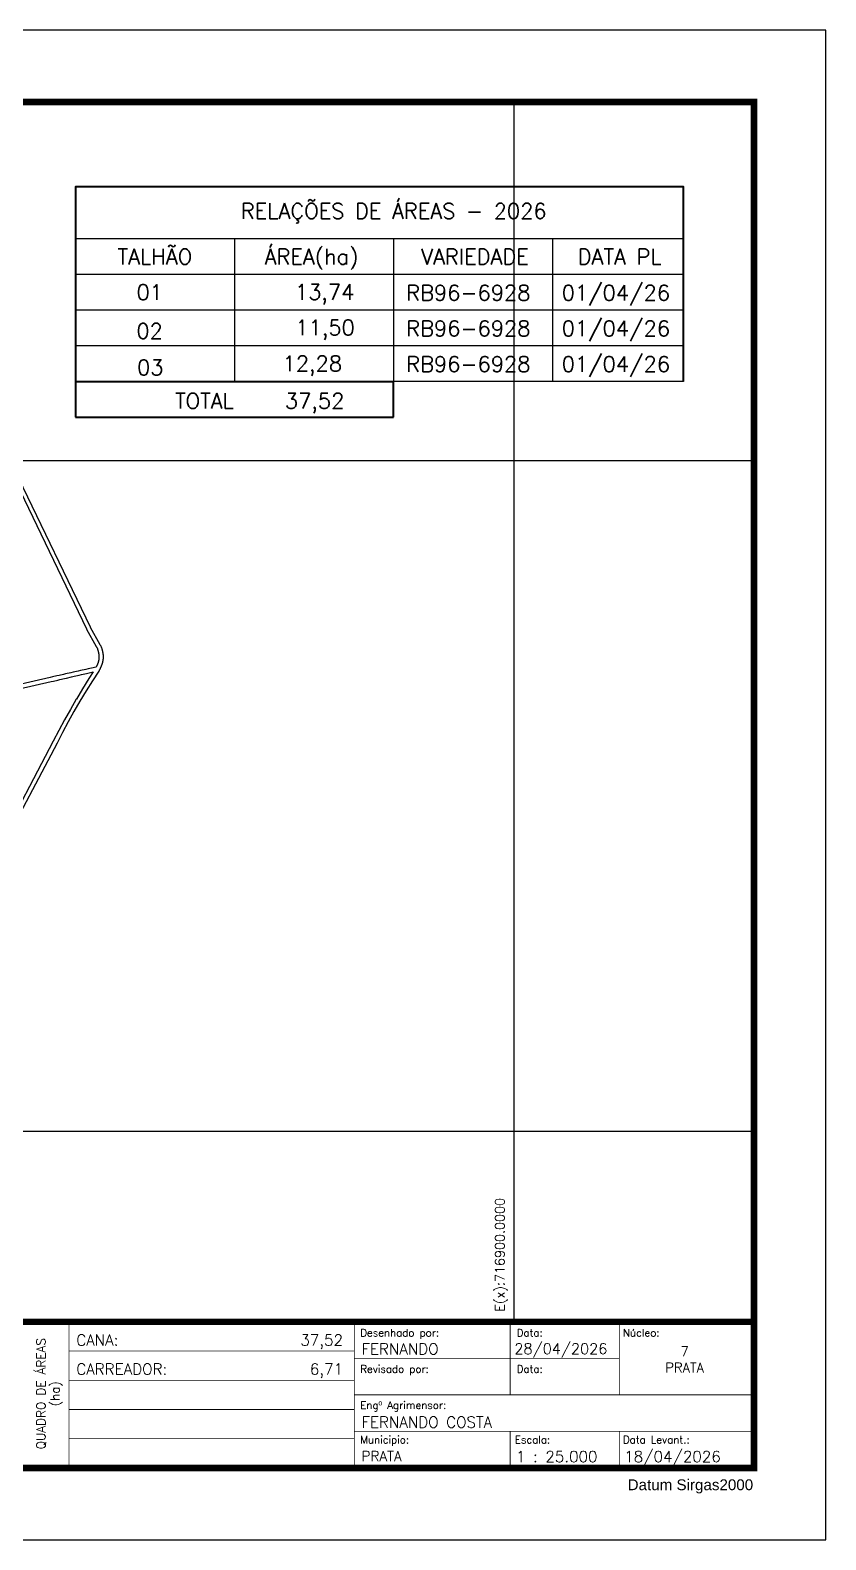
# Model space of a CAD drawing. Extents: x 714725 to 717272, y 7846712 to 7848513.
# Drawn here: x 716323 to 717272, y 7846712 to 7848513 of the extents above; entities that cross this region are included whole.
import ezdxf
from ezdxf.enums import TextEntityAlignment as Align

# ---------------------------------------------------------------- set-up
doc = ezdxf.new("R2010")
doc.units = 0
doc.linetypes.add('CONTINUO', pattern=[0])
doc.linetypes.add('LIN0', pattern=[0])
for name, color, linetype in [('011400xxxx', 1, 'Continuous'), ('011400xxxx001', 5, 'Continuous'), ('011400xxxx002', 5, 'Continuous'), ('Legenda', 7, 'Continuous'), ('MALHA', 8, 'CONTINUO'), ('MARGEM', 7, 'CONTINUO'), ('Margen2', 5, 'Continuous'), ('texto', 7, 'Continuous')]:
    doc.layers.add(name, color=color, linetype=linetype)
doc.styles.add('marcelo', font='arial.ttf')
doc.styles.add('ROMANS', font='romans', dxfattribs={"height": 0.2})
doc.styles.add('SIMPLEX', font='simplex', dxfattribs={"height": 0.2})

msp = doc.modelspace()

# ---------------------------------------------------------------- linework, layer by layer
at = {"layer": '011400xxxx'}
msp.add_lwpolyline([(716308.8, 7847978.8), (716394.1, 7847801.4), (716394.2, 7847801.1), (716405.8, 7847780.4), (716406.2, 7847779.7), (716406.4, 7847779.2), (716406.7, 7847778.7), (716406.9, 7847778.2), (716407.1, 7847777.7), (716407.3, 7847777.2), (716407.5, 7847776.7), (716407.7, 7847776.2), (716407.9, 7847775.7), (716408, 7847775.1), (716408.1, 7847774.8), (716408.2, 7847774.6), (716408.2, 7847774.5), (716408.3, 7847774.3), (716408.3, 7847774.1), (716408.3, 7847774), (716408.4, 7847773.8), (716408.4, 7847773.7), (716408.5, 7847773.5), (716408.5, 7847773.3), (716408.5, 7847773.2), (716408.6, 7847773), (716408.6, 7847772.9), (716408.7, 7847772.7), (716408.7, 7847772.5), (716408.7, 7847772.4), (716408.8, 7847772.2), (716408.8, 7847772.1), (716408.8, 7847771.9), (716408.9, 7847771.7), (716408.9, 7847771.6), (716408.9, 7847771.4), (716409, 7847771.2), (716409, 7847771.1), (716409, 7847770.9), (716409.1, 7847770.8), (716409.1, 7847770.6), (716409.1, 7847770.4), (716409.2, 7847770.3), (716409.2, 7847770.1), (716409.2, 7847770), (716409.2, 7847769.8), (716409.3, 7847769.6), (716409.3, 7847769.5), (716409.3, 7847769.3), (716409.3, 7847769.1), (716409.4, 7847769), (716409.4, 7847768.8), (716409.4, 7847768.7), (716409.4, 7847768.5), (716409.5, 7847768.3), (716409.5, 7847768.2), (716409.5, 7847768), (716409.5, 7847767.8), (716409.5, 7847767.7), (716409.5, 7847767.5), (716409.6, 7847767.4), (716409.6, 7847767.2), (716409.6, 7847767), (716409.6, 7847766.9), (716409.6, 7847766.7), (716409.6, 7847766.5), (716409.6, 7847766.4), (716409.6, 7847766.2), (716409.6, 7847766), (716409.6, 7847765.9), (716409.6, 7847765.7), (716409.6, 7847765.5), (716409.6, 7847765.4), (716409.6, 7847765.2), (716409.6, 7847765), (716409.6, 7847764.9), (716409.6, 7847764.7), (716409.6, 7847764.6), (716409.6, 7847764.4), (716409.6, 7847764.2), (716409.6, 7847764.1), (716409.6, 7847763.9), (716409.6, 7847763.7), (716409.5, 7847763.6), (716409.5, 7847763.4), (716409.5, 7847763.2), (716409.5, 7847763.1), (716409.5, 7847762.9), (716409.5, 7847762.7), (716409.4, 7847762.6), (716409.4, 7847762.4), (716409.4, 7847762.2), (716409.4, 7847762.1), (716409.4, 7847761.9), (716409.3, 7847761.7), (716409.3, 7847761.6), (716409.3, 7847761.4), (716409.3, 7847761.3), (716409.2, 7847761.1), (716409.2, 7847760.9), (716409.2, 7847760.8), (716409.1, 7847760.6), (716409.1, 7847760.4), (716409.1, 7847760.3), (716409, 7847760.1), (716409, 7847760), (716409, 7847759.8), (716408.9, 7847759.6), (716408.9, 7847759.5), (716408.9, 7847759.3), (716408.8, 7847759.1), (716408.8, 7847759), (716408.7, 7847758.8), (716408.7, 7847758.7), (716408.7, 7847758.5), (716408.6, 7847758.3), (716408.6, 7847758.2), (716408.5, 7847758), (716408.5, 7847757.9), (716408.4, 7847757.7), (716408.4, 7847757.5), (716408.3, 7847757.4), (716408.3, 7847757.2), (716408.2, 7847757.1), (716408.2, 7847756.9), (716408.1, 7847756.8), (716408.1, 7847756.6), (716408, 7847756.5), (716408, 7847756.3), (716407.9, 7847756.1), (716407.9, 7847756), (716407.8, 7847755.8), (716407.7, 7847755.7), (716407.7, 7847755.5), (716407.6, 7847755.4), (716407.6, 7847755.2), (716407.5, 7847755.1), (716407.4, 7847754.9), (716407.4, 7847754.8), (716407.3, 7847754.6), (716407.2, 7847754.5), (716407.2, 7847754.3), (716407.1, 7847754.2), (716407.1, 7847754), (716407, 7847753.9), (716406.9, 7847753.7), (716406.9, 7847753.6), (716406.8, 7847753.4), (716406.7, 7847753.3), (716406.6, 7847753.1), (716406.6, 7847753), (716406.5, 7847752.8), (716406.4, 7847752.7), (716406.4, 7847752.5), (716406.3, 7847752.4), (716406.2, 7847752.2), (716406.2, 7847752.1), (716406.1, 7847751.9), (716406, 7847751.8), (716405.9, 7847751.6), (716405.9, 7847751.5), (716405.8, 7847751.3), (716405.7, 7847751.2), (716405.6, 7847751), (716405.6, 7847750.9), (716405.5, 7847750.7), (716405.4, 7847750.6), (716405.3, 7847750.4), (716405.3, 7847750.3), (716405.2, 7847750.2), (716405.1, 7847750), (716405, 7847749.9), (716405, 7847749.7), (716404.9, 7847749.6), (716404.8, 7847749.4), (716404.7, 7847749.3), (716404.7, 7847749.1), (716404.6, 7847749), (716404.6, 7847748.9), (716404.5, 7847748.7), (716396.9, 7847737), (716396.8, 7847736.9), (716389.3, 7847724.9), (716389.3, 7847724.9), (716382, 7847712.7), (716381.9, 7847712.7), (716374.8, 7847700.4), (716374.8, 7847700.4), (716367.9, 7847688), (716367.9, 7847687.9), (716361.2, 7847675.5), (716361.2, 7847675.4), (716354.6, 7847662.7), (716288.4, 7847537.1)], dxfattribs=at)
at = {"layer": '011400xxxx001'}
msp.add_lwpolyline([(715948.2, 7847644.8), (716347.7, 7847736.1), (716350.3, 7847736.7), (716355.5, 7847737.9), (716358.1, 7847738.5), (716363.4, 7847739.7), (716366, 7847740.3), (716372, 7847741.7), (716375, 7847742.4), (716380.9, 7847743.7), (716383.9, 7847744.4), (716389.9, 7847745.8), (716392.9, 7847746.5), (716397.7, 7847747.6), (716397.7, 7847747.6), (716392.7, 7847739.7), (716392.6, 7847739.6), (716385.1, 7847727.6), (716385, 7847727.5), (716377.7, 7847715.3), (716377.6, 7847715.2), (716370.5, 7847702.9), (716370.5, 7847702.8), (716363.5, 7847690.4), (716363.5, 7847690.3), (716356.8, 7847677.8), (716356.7, 7847677.7), (716350.2, 7847665.1), (716284, 7847539.5)], dxfattribs=at)
at = {"layer": '011400xxxx002'}
msp.add_lwpolyline([(716305.7, 7847973.7), (716389.6, 7847799.1), (716389.8, 7847798.7), (716401.4, 7847778), (716401.7, 7847777.5), (716401.9, 7847777), (716402.1, 7847776.6), (716402.3, 7847776.2), (716402.5, 7847775.8), (716402.7, 7847775.4), (716402.8, 7847774.9), (716403, 7847774.5), (716403.1, 7847774.1), (716403.3, 7847773.6), (716403.3, 7847773.4), (716403.3, 7847773.4), (716403.4, 7847773.3), (716403.4, 7847773.1), (716403.5, 7847772.9), (716403.5, 7847772.8), (716403.5, 7847772.6), (716403.6, 7847772.5), (716403.6, 7847772.3), (716403.6, 7847772.2), (716403.7, 7847772), (716403.7, 7847771.9), (716403.7, 7847771.7), (716403.8, 7847771.6), (716403.8, 7847771.4), (716403.9, 7847771.3), (716403.9, 7847771.1), (716403.9, 7847771), (716404, 7847770.8), (716404, 7847770.7), (716404, 7847770.5), (716404, 7847770.4), (716404.1, 7847770.2), (716404.1, 7847770.1), (716404.1, 7847769.9), (716404.2, 7847769.8), (716404.2, 7847769.7), (716404.2, 7847769.5), (716404.2, 7847769.4), (716404.3, 7847769.2), (716404.3, 7847769.1), (716404.3, 7847769), (716404.3, 7847768.8), (716404.4, 7847768.7), (716404.4, 7847768.6), (716404.4, 7847768.4), (716404.4, 7847768.3), (716404.4, 7847768.2), (716404.5, 7847768), (716404.5, 7847767.9), (716404.5, 7847767.8), (716404.5, 7847767.6), (716404.5, 7847767.5), (716404.5, 7847767.4), (716404.5, 7847767.2), (716404.6, 7847767.1), (716404.6, 7847767), (716404.6, 7847766.8), (716404.6, 7847766.7), (716404.6, 7847766.6), (716404.6, 7847766.5), (716404.6, 7847766.3), (716404.6, 7847766.2), (716404.6, 7847766.1), (716404.6, 7847765.9), (716404.6, 7847765.8), (716404.6, 7847765.7), (716404.6, 7847765.5), (716404.6, 7847765.4), (716404.6, 7847765.3), (716404.6, 7847765.1), (716404.6, 7847765), (716404.6, 7847764.9), (716404.6, 7847764.7), (716404.6, 7847764.6), (716404.6, 7847764.5), (716404.6, 7847764.3), (716404.6, 7847764.2), (716404.6, 7847764.1), (716404.6, 7847763.9), (716404.5, 7847763.8), (716404.5, 7847763.7), (716404.5, 7847763.5), (716404.5, 7847763.4), (716404.5, 7847763.3), (716404.5, 7847763.1), (716404.5, 7847763), (716404.4, 7847762.9), (716404.4, 7847762.7), (716404.4, 7847762.6), (716404.4, 7847762.5), (716404.4, 7847762.3), (716404.3, 7847762.2), (716404.3, 7847762.1), (716404.3, 7847761.9), (716404.3, 7847761.8), (716404.3, 7847761.7), (716404.2, 7847761.5), (716404.2, 7847761.4), (716404.2, 7847761.3), (716404.2, 7847761.1), (716404.1, 7847761), (716404.1, 7847760.9), (716404.1, 7847760.7), (716404, 7847760.6), (716404, 7847760.5), (716404, 7847760.3), (716403.9, 7847760.2), (716403.9, 7847760.1), (716403.9, 7847759.9), (716403.8, 7847759.8), (716403.8, 7847759.7), (716403.8, 7847759.5), (716403.7, 7847759.4), (716403.7, 7847759.3), (716403.6, 7847759.1), (716403.6, 7847759), (716403.6, 7847758.9), (716403.5, 7847758.8), (716403.5, 7847758.6), (716403.4, 7847758.5), (716403.4, 7847758.4), (716403.4, 7847758.2), (716403.3, 7847758.1), (716403.3, 7847758), (716403.2, 7847757.8), (716403.2, 7847757.7), (716403.1, 7847757.6), (716403.1, 7847757.5), (716403, 7847757.3), (716403, 7847757.2), (716402.9, 7847757.1), (716402.9, 7847756.9), (716402.8, 7847756.8), (716402.8, 7847756.7), (716402.7, 7847756.5), (716402.6, 7847756.4), (716402.6, 7847756.3), (716402.5, 7847756.1), (716402.5, 7847756), (716402.4, 7847755.9), (716402.4, 7847755.7), (716402.3, 7847755.6), (716402.2, 7847755.5), (716402.2, 7847755.3), (716402.1, 7847755.2), (716402, 7847755.1), (716402, 7847754.9), (716401.9, 7847754.8), (716401.9, 7847754.7), (716401.8, 7847754.5), (716401.7, 7847754.4), (716401.7, 7847754.2), (716401.6, 7847754.1), (716401.5, 7847754), (716401.5, 7847753.8), (716401.4, 7847753.7), (716401.3, 7847753.6), (716401.3, 7847753.5), (716400.8, 7847753.4), (716397.8, 7847752.7), (716391.8, 7847751.3), (716388.8, 7847750.6), (716382.8, 7847749.3), (716379.8, 7847748.6), (716373.8, 7847747.2), (716370.9, 7847746.5), (716364.9, 7847745.2), (716362.3, 7847744.6), (716357, 7847743.4), (716354.4, 7847742.8), (716349.2, 7847741.6), (716346.6, 7847741), (715947.1, 7847649.7)], dxfattribs=at)
at = {"layer": 'MALHA'}
for points in [[(716900, 7846972.4), (716900, 7848427.4)], [(714810.5, 7848000), (717185.8, 7848000)], [(714810.5, 7847200), (717185.8, 7847200)]]:
    msp.add_lwpolyline(points, dxfattribs=at)
at = {"layer": 'MARGEM', "color": 174, "linetype": 'LIN0', "flags": 128}
msp.add_lwpolyline([(717271.6, 7848513.1), (714724.8, 7848513.1), (714724.8, 7846712.4), (717271.6, 7846712.4)], close=True, dxfattribs=at)
at = {"layer": 'MARGEM', "color": 174, "linetype": 'LIN0', "const_width": 7.79, "flags": 128}
for points in [[(717185.8, 7848427.4), (714810.5, 7848427.4), (714810.5, 7846798.1), (717185.8, 7846798.1)], [(715556.6, 7846972.4), (717185.8, 7846972.4), (717185.8, 7846798.1), (715556.6, 7846798.1)]]:
    msp.add_lwpolyline(points, close=True, dxfattribs=at)
at = {"layer": 'MARGEM', "color": 174, "linetype": 'LIN0', "const_width": 0.866, "flags": 128}
for points in [[(716368.9, 7846972.4), (716368.9, 7846800.3)], [(716709.1, 7846972.4), (716709.1, 7846800.3)], [(716895.1, 7846885.3), (716895.1, 7846972.4)], [(717025.2, 7846885.3), (717025.2, 7846972.4)], [(716368.9, 7846937.6), (716709.1, 7846937.6)], [(716709.1, 7846928.9), (717025.2, 7846928.9)], [(716368.9, 7846902.7), (716709.1, 7846902.7)], [(716709.1, 7846885.3), (717185.9, 7846885.3)], [(716368.9, 7846867.8), (716709.1, 7846867.8)], [(716709.1, 7846841.7), (717185.9, 7846841.7)], [(716895.1, 7846841.7), (716895.1, 7846798.5)], [(717025.2, 7846841.7), (717025.2, 7846798.5)], [(716368.9, 7846833), (716709.1, 7846833)]]:
    msp.add_lwpolyline(points, dxfattribs=at)
at = {"layer": 'Margen2', "color": 7, "linetype": 'ByBlock', "lineweight": 40}
for p, q in [((716376.6, 7848094.1), (716755.8, 7848094.1)), ((716376.6, 7848051.5), (716755.8, 7848051.5))]:
    msp.add_line(p, q, dxfattribs=at)
for points in [[(717101.7, 7848094.1), (717101.7, 7848326.3), (716376.6, 7848326.3), (716376.6, 7848094.1)], [(716376.6, 7848094.1), (716376.6, 7848051.5)], [(716755.8, 7848051.5), (716755.8, 7848094.1)]]:
    msp.add_lwpolyline(points, dxfattribs=at)
at = {"layer": 'texto', "color": 7, "linetype": 'Continuous'}
for p, q in [((717101.7, 7848264.3), (716376.6, 7848264.3)), ((716566.2, 7848264.3), (716566.2, 7848094.1)), ((716755.8, 7848264.3), (716755.8, 7848094.1)), ((716945.4, 7848264.3), (716945.4, 7848094.1)), ((717101.7, 7848221.7), (716376.6, 7848221.7)), ((717101.7, 7848179.2), (716376.6, 7848179.2)), ((717101.7, 7848136.6), (716376.6, 7848136.6)), ((717101.7, 7848094.1), (716376.6, 7848094.1))]:
    msp.add_line(p, q, dxfattribs=at)

# ---------------------------------------------------------------- texts
at = {"layer": 'Legenda', "color": 7, "style": 'SIMPLEX'}
for s, p in [('01', (716449.4, 7848191.3)), ('13,74', (716638.4, 7848191.6)), ('RB96-6928', (716771.2, 7848190.7)), ('01/04/26', (716956.6, 7848190.7)), ('02', (716449.3, 7848145.1)), ('11,50', (716638.9, 7848149.2)), ('RB96-6928', (716771.2, 7848148.2)), ('01/04/26', (716956.6, 7848148.2)), ('03', (716450.1, 7848101.7)), ('12,28', (716623.7, 7848106.3)), ('RB96-6928', (716771.2, 7848105.7)), ('01/04/26', (716956.6, 7848105.7))]:
    msp.add_text(s, height=18.37, dxfattribs=at).set_placement(p)
at = {"layer": 'MALHA', "linetype": 'CONTINUO', "insert": (716892, 7846984.5), "char_height": 11.148, "width": 133.351, "attachment_point": 7, "rotation": 90, "style": 'ROMANS'}
msp.add_mtext('E(x):716900.0000', dxfattribs=at)
at = {"layer": 'texto', "color": 7, "linetype": 'Continuous', "style": 'SIMPLEX'}
for s, height, p in [('RELAÇÕES DE ÁREAS - 2026', 18.375, (716756.2, 7848297.4)), ('TALHÃO', 18.37, (716471.4, 7848243)), ('ÁREA(ha)', 18.37, (716658.2, 7848243)), ('VARIEDADE', 18.37, (716853.2, 7848243)), ('DATA PL', 18.37, (717025.7, 7848243))]:
    msp.add_text(s, height=height, dxfattribs=at).set_placement(p, align=Align.MIDDLE_CENTER)
msp.add_text('TOTAL    37,52', height=18.375, dxfattribs=at).set_placement((716697.3, 7848061.8), align=Align.RIGHT)
at = {"layer": 'texto', "linetype": 'Continuous', "style": 'SIMPLEX'}
for s, height, p in [('QUADRO DE ÁREAS', 10.541, (716335.5, 7846886.6)), ('(ha)', 10.54, (716352.3, 7846886.6))]:
    msp.add_text(s, height=height, rotation=90, dxfattribs=at).set_placement(p, align=Align.MIDDLE_CENTER)
for s, height, p in [('CANA:', 13.18, (716377.6, 7846957.2)), ('28/04/2026', 12.69, (716900.1, 7846946.6)), ('FERNANDO', 13.18, (716717.7, 7846946.6)), ('CARREADOR:', 13.18, (716377.6, 7846922.6)), ('FERNANDO COSTA', 13.176, (716717.7, 7846859.3)), ('PRATA', 11.9, (716717.7, 7846818.2)), ('1 : 25.000', 13.18, (716902.1, 7846818.2)), ('18/04/2026', 13.18, (717031.1, 7846818.2))]:
    msp.add_text(s, height=height, dxfattribs=at).set_placement(p, align=Align.TOP_LEFT)
for s, p in [('37,52', (716695.7, 7846957.2)), ('6,71', (716695.7, 7846922.6))]:
    msp.add_text(s, height=13.18, dxfattribs=at).set_placement(p, align=Align.TOP_RIGHT)
at = {"layer": 'texto', "linetype": 'Continuous', "lineweight": 9}
for s, height, style, p in [('Desenhado por:', 8.926, 'SIMPLEX', (716716.3, 7846963.8)), ('Data:', 8.93, 'SIMPLEX', (716902.9, 7846963.8)), ('Núcleo:', 8.93, 'SIMPLEX', (717029.6, 7846963.8)), ('Revisado por:', 8.926, 'SIMPLEX', (716716.3, 7846920.6)), ('Data:', 8.93, 'SIMPLEX', (716902.9, 7846920.6)), ('Engº Agrimensor:', 8.926, 'SIMPLEX', (716716.3, 7846877.4)), ('Municipio:', 8.93, 'SIMPLEX', (716716.3, 7846836.3)), ('Escala:', 8.93, 'SIMPLEX', (716900.7, 7846836.3)), ('Data Levant.:', 8.926, 'SIMPLEX', (717029.6, 7846836.3)), ('Datum Sirgas2000', 12.942, 'marcelo', (717035.2, 7846784.5))]:
    msp.add_text(s, height=height, dxfattribs=dict(at, style=style)).set_placement(p, align=Align.TOP_LEFT)
at = {"layer": 'texto', "linetype": 'Continuous', "style": 'SIMPLEX'}
for s, height, p in [('7', 11.5, (717103.2, 7846943)), ('PRATA', 11.48, (717103.2, 7846923.6))]:
    msp.add_text(s, height=height, dxfattribs=at).set_placement(p, align=Align.TOP_CENTER)

doc.saveas('drawing.dxf')
